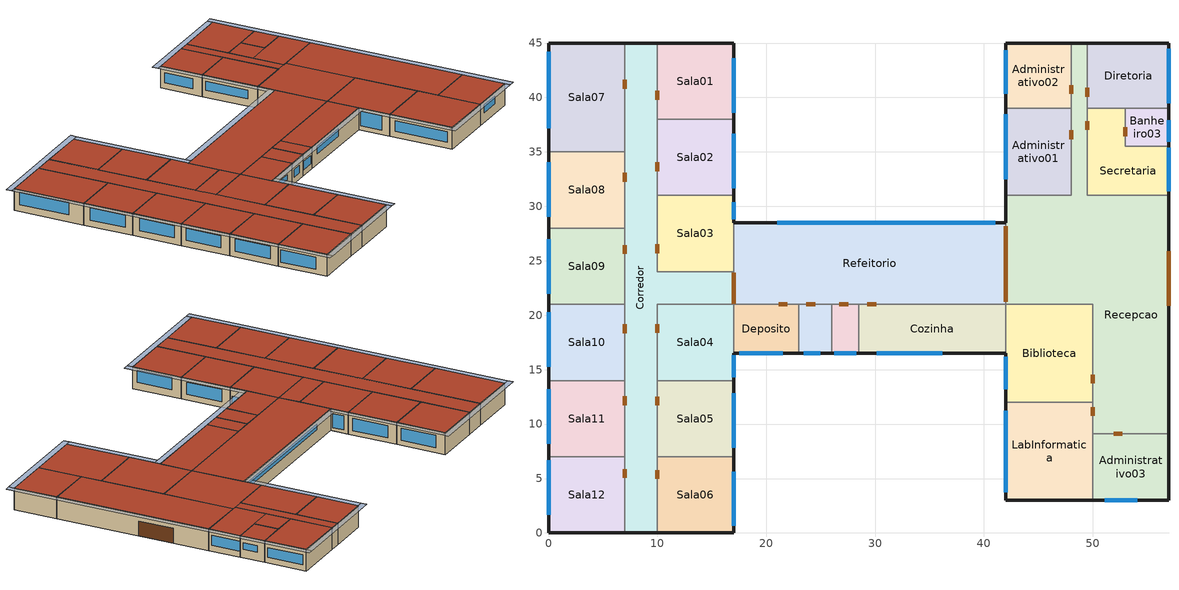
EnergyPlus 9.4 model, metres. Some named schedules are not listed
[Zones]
Administrativo01
 floor othersideconditionsmodel (Laje): 48,39 48,31 42,31 42,39 z0
 wall outside (Parede): 42,39 42,31 z0:3.1
 wall to Recepcao (Parede): 42,31 48,31 48,39 z0:3.1
 wall to Administrativo02 (Parede): 48,39 42,39 z0:3.1
 window (VidroSimples): 42,38.48 42,32.48 z1.04:2.28
 door inside (PortaMadeira): 48,36.18 48,36.98 z0:2.1
 roof outside (Cobertura): 48,31 48,39 42,39 42,31 z3.1
Administrativo02
 floor othersideconditionsmodel (Laje): 48,45 48,39 42,39 42,45 z0
 wall outside (Parede): 48,45 42,45 42,39 z0:3.1
 wall to Recepcao (Parede): 48,39 48,45 z0:3.1
 window (VidroSimples): 42,44.36 42,40.36 z0.87:2.27
 door inside (PortaMadeira): 48,40.34 48,41.14 z0:2.1
 roof outside (Cobertura): 48,39 48,45 42,45 42,39 z3.1
Administrativo03
 floor othersideconditionsmodel (Laje): 57,9.11 57,3 50,3 50,9.11 z0
 wall outside (Parede): 50,3 57,3 57,9.11 z0:3.1
 wall to LabInformatica (Parede): 50,9.11 50,3 z0:3.1
 wall to Recepcao (Parede): 57,9.11 50,9.11 z0:3.1
 window (VidroSimples): 51.1,3 54.1,3 z1.43:2.52
 door inside (PortaMadeira): 52.73,9.11 51.93,9.11 z0:2.1
 roof outside (Cobertura): 57,3 57,9.11 50,9.11 50,3 z3.1
Banheiro01
 floor othersideconditionsmodel (Laje): 26,21 26,16.5 23,16.5 23,21 z0
 wall outside (Parede): 23,16.5 26,16.5 z0:3.1
 wall to Deposito (Parede): 23,21 23,16.5 z0:3.1
 wall to Refeitorio (Parede): 26,21 23,21 z0:3.1
 wall to Banheiro02 (Parede): 26,16.5 26,21 z0:3.1
 window (VidroSimples): 23.45,16.5 24.95,16.5 z0.93:1.98
 door inside (PortaMadeira): 24.5,21 23.7,21 z0:2.1
 roof outside (Cobertura): 26,16.5 26,21 23,21 23,16.5 z3.1
Banheiro02
 floor othersideconditionsmodel (Laje): 28.5,21 28.5,16.5 26,16.5 26,21 z0
 wall outside (Parede): 26,16.5 28.5,16.5 z0:3.1
 wall to Refeitorio (Parede): 28.5,21 26,21 z0:3.1
 wall to Cozinha (Parede): 28.5,16.5 28.5,21 z0:3.1
 window (VidroSimples): 26.27,16.5 28.27,16.5 z0.82:1.98
 door inside (PortaMadeira): 27.52,21 26.72,21 z0:2.1
 roof outside (Cobertura): 28.5,16.5 28.5,21 26,21 26,16.5 z3.1
Banheiro03
 floor othersideconditionsmodel (Laje): 57,39 57,35.5 53,35.5 53,39 z0
 wall outside (Parede): 57,35.5 57,39 z0:3.1
 wall to Secretaria (Parede): 53,39 53,35.5 57,35.5 z0:3.1
 wall to Diretoria (Parede): 57,39 53,39 z0:3.1
 window (VidroSimples): 57,35.92 57,37.92 z1.21:2.13
 door inside (PortaMadeira): 53,37.25 53,36.45 z0:2.1
 roof outside (Cobertura): 57,35.5 57,39 53,39 53,35.5 z3.1
Biblioteca
 floor othersideconditionsmodel (Laje): 50,21 50,12 42,12 42,21 z0
 wall outside (Parede): 42,16.5 42,12 z0:3.1
 wall to LabInformatica (Parede): 42,12 50,12 z0:3.1
 wall to Cozinha (Parede): 42,21 42,16.5 z0:3.1
 wall to Recepcao (Parede): 50,12 50,21 42,21 z0:3.1
 window (VidroSimples): 42,16.2 42,13.2 z0.58:2.62
 door inside (PortaMadeira): 50,13.75 50,14.55 z0:2.1
 roof outside (Cobertura): 50,12 50,21 42,21 42,12 z3.1
Corredor
 floor othersideconditionsmodel (Laje): 17,21 17,24 10,24 10,21 z0; 10,0 10,45 7,45 7,0 z0
 wall outside (Parede): 7,0 10,0 / 10,45 7,45 z0:3.1
 wall to Sala02 (Parede): 10,31 10,38 z0:3.1
 wall to Sala03 (Parede): 17,24 10,24 10,31 z0:3.1
 wall to Refeitorio (Parede): 17,21 17,24 z0:3.1
 wall to Sala04 (Parede): 10,14 10,21 17,21 z0:3.1
 wall to Sala05 (Parede): 10,7 10,14 z0:3.1
 wall to Sala06 (Parede): 10,0 10,7 z0:3.1
 wall to Sala12 (Parede): 7,7 7,0 z0:3.1
 wall to Sala11 (Parede): 7,14 7,7 z0:3.1
 wall to Sala10 (Parede): 7,21 7,14 z0:3.1
 wall to Sala09 (Parede): 7,28 7,21 z0:3.1
 wall to Sala08 (Parede): 7,35 7,28 z0:3.1
 wall to Sala07 (Parede): 7,45 7,35 z0:3.1
 wall to Sala01 (Parede): 10,38 10,45 z0:3.1
 door inside (PortaMadeira): 10,33.24 10,34.04 / 10,25.71 10,26.51 / 10,11.71 10,12.51 / 10,18.38 10,19.18 / 10,4.97 10,5.77 / 7,5.86 7,5.06 / 7,12.54 7,11.74 / 7,19.16 7,18.36 / 7,26.44 7,25.64 / 7,33.07 7,32.27 / 7,41.62 7,40.82 / 10,39.8 10,40.6 z0:2.1; 17,21.05 17,23.88 z0:3
 roof outside (Cobertura): 17,21 17,24 10,24 10,21 z3.1; 10,0 10,45 7,45 7,0 z3.1
Cozinha
 floor othersideconditionsmodel (Laje): 42,21 42,16.5 28.5,16.5 28.5,21 z0
 wall outside (Parede): 28.5,16.5 42,16.5 z0:3.1
 wall to Refeitorio (Parede): 42,21 28.5,21 z0:3.1
 window (VidroSimples): 30.15,16.5 36.15,16.5 z1.5:2.55
 door inside (PortaMadeira): 30.09,21 29.29,21 z0:2.1
 roof outside (Cobertura): 42,16.5 42,21 28.5,21 28.5,16.5 z3.1
Deposito
 floor othersideconditionsmodel (Laje): 23,21 23,16.5 17,16.5 17,21 z0
 wall outside (Parede): 17,16.5 23,16.5 z0:3.1
 wall to Sala04 (Parede): 17,21 17,16.5 z0:3.1
 wall to Refeitorio (Parede): 23,21 17,21 z0:3.1
 window (VidroSimples): 17.5,16.5 21.5,16.5 z1.37:2.07
 door inside (PortaMadeira): 21.94,21 21.14,21 z0:2.1
 roof outside (Cobertura): 23,16.5 23,21 17,21 17,16.5 z3.1
Diretoria
 floor othersideconditionsmodel (Laje): 57,45 57,39 49.5,39 49.5,45 z0
 wall outside (Parede): 57,39 57,45 49.5,45 z0:3.1
 wall to Secretaria (Parede): 49.5,39 53,39 z0:3.1
 wall to Recepcao (Parede): 49.5,45 49.5,39 z0:3.1
 window (VidroSimples): 57,39.46 57,44.46 z0.81:2.21
 door inside (PortaMadeira): 49.5,40.87 49.5,40.07 z0:2.1
 roof outside (Cobertura): 57,39 57,45 49.5,45 49.5,39 z3.1
LabInformatica
 floor othersideconditionsmodel (Laje): 50,12 50,3 42,3 42,12 z0
 wall outside (Parede): 42,12 42,3 50,3 z0:3.1
 wall to Recepcao (Parede): 50,9.11 50,12 z0:3.1
 window (VidroSimples): 42,11.25 42,3.75 z0.85:2.35
 door inside (PortaMadeira): 50,10.76 50,11.56 z0:2.1
 roof outside (Cobertura): 50,3 50,12 42,12 42,3 z3.1
Recepcao
 floor othersideconditionsmodel (Laje): 57,9.11 57,31 50,31 50,9.11 z0; 50,21 50,31 42,31 42,21 z0; 49.5,31 49.5,45 48,45 48,31 z0
 wall outside (Parede): 49.5,45 48,45 / 57,9.11 57,31 / 42,31 42,28.5 z0:3.1
 wall to Secretaria (Parede): 57,31 49.5,31 49.5,39 z0:3.1
 wall to Refeitorio (Parede): 42,28.5 42,21 z0:3.1
 door inside (PortaMadeira): 49.5,37.03 49.5,37.83 z0:2.1; 42,28.16 42,21.25 z0:3
 door (PortaMadeira): 57,20.86 57,25.86 z0:2.1
 roof outside (Cobertura): 57,9.11 57,31 50,31 50,9.11 z3.1; 50,21 50,31 42,31 42,21 z3.1; 49.5,31 49.5,45 48,45 48,31 z3.1
Refeitorio
 floor othersideconditionsmodel (Laje): 42,28.5 42,21 17,21 17,28.5 z0
 wall outside (Parede): 42,28.5 17,28.5 z0:3.1
 wall to Sala03 (Parede): 17,28.5 17,24 z0:3.1
 window (VidroSimples): 41.03,28.5 21.03,28.5 z1.75:2.53
 roof outside (Cobertura): 42,21 42,28.5 17,28.5 17,21 z3.1
Sala01
 floor othersideconditionsmodel (Laje): 17,45 17,38 10,38 10,45 z0
 wall outside (Parede): 17,38 17,45 10,45 z0:3.1
 wall to Sala02 (Parede): 10,38 17,38 z0:3.1
 window (VidroSimples): 17,38.61 17,43.61 z0.68:2.42
 roof outside (Cobertura): 17,38 17,45 10,45 10,38 z3.1
Sala02
 floor othersideconditionsmodel (Laje): 17,38 17,31 10,31 10,38 z0
 wall outside (Parede): 17,31 17,38 z0:3.1
 wall to Sala03 (Parede): 10,31 17,31 z0:3.1
 window (VidroSimples): 17,31.67 17,36.67 z0.62:2.36
 roof outside (Cobertura): 17,31 17,38 10,38 10,31 z3.1
Sala03
 floor othersideconditionsmodel (Laje): 17,31 17,24 10,24 10,31 z0
 wall outside (Parede): 17,28.5 17,31 z0:3.1
 window (VidroSimples): 17,28.81 17,30.36 z0.46:2.46
 roof outside (Cobertura): 17,24 17,31 10,31 10,24 z3.1
Sala04
 floor othersideconditionsmodel (Laje): 17,21 17,14 10,14 10,21 z0
 wall outside (Parede): 17,14 17,16.5 z0:3.1
 wall to Sala05 (Parede): 10,14 17,14 z0:3.1
 window (VidroSimples): 17,14.3 17,16.3 z0.34:1.89
 roof outside (Cobertura): 17,14 17,21 10,21 10,14 z3.1
Sala05
 floor othersideconditionsmodel (Laje): 17,14 17,7 10,7 10,14 z0
 wall outside (Parede): 17,7 17,14 z0:3.1
 wall to Sala06 (Parede): 10,7 17,7 z0:3.1
 window (VidroSimples): 17,7.81 17,12.81 z0.82:2.56
 roof outside (Cobertura): 17,7 17,14 10,14 10,7 z3.1
Sala06
 floor othersideconditionsmodel (Laje): 17,7 17,0 10,0 10,7 z0
 wall outside (Parede): 10,0 17,0 17,7 z0:3.1
 window (VidroSimples): 17,0.64 17,5.64 z1.04:2.78
 roof outside (Cobertura): 17,0 17,7 10,7 10,0 z3.1
Sala07
 floor othersideconditionsmodel (Laje): 0,45 7,45 7,35 0,35 z0
 wall outside (Parede): 7,45 0,45 0,35 z0:3.1
 wall to Sala08 (Parede): 0,35 7,35 z0:3.1
 window (VidroSimples): 0,44.19 0,37.19 z1.01:2.78
 roof outside (Cobertura): 7,35 7,45 0,45 0,35 z3.1
Sala08
 floor othersideconditionsmodel (Laje): 7,35 7,28 0,28 0,35 z0
 wall outside (Parede): 0,35 0,28 z0:3.1
 wall to Sala09 (Parede): 0,28 7,28 z0:3.1
 window (VidroSimples): 0,34.05 0,29.05 z0.91:2.65
 roof outside (Cobertura): 7,28 7,35 0,35 0,28 z3.1
Sala09
 floor othersideconditionsmodel (Laje): 7,28 7,21 0,21 0,28 z0
 wall outside (Parede): 0,28 0,21 z0:3.1
 wall to Sala10 (Parede): 0,21 7,21 z0:3.1
 window (VidroSimples): 0,26.96 0,21.96 z0.88:2.62
 roof outside (Cobertura): 7,21 7,28 0,28 0,21 z3.1
Sala10
 floor othersideconditionsmodel (Laje): 7,21 7,14 0,14 0,21 z0
 wall outside (Parede): 0,21 0,14 z0:3.1
 wall to Sala11 (Parede): 0,14 7,14 z0:3.1
 window (VidroSimples): 0,20.27 0,15.27 z0.87:2.61
 roof outside (Cobertura): 7,14 7,21 0,21 0,14 z3.1
Sala11
 floor othersideconditionsmodel (Laje): 7,14 7,7 0,7 0,14 z0
 wall outside (Parede): 0,14 0,7 z0:3.1
 wall to Sala12 (Parede): 0,7 7,7 z0:3.1
 window (VidroSimples): 0,13.19 0,8.19 z0.81:2.55
 roof outside (Cobertura): 7,7 7,14 0,14 0,7 z3.1
Sala12
 floor othersideconditionsmodel (Laje): 7,7 7,0 0,0 0,7 z0
 wall outside (Parede): 0,7 0,0 7,0 z0:3.1
 window (VidroSimples): 0,6.67 0,1.67 z0.63:2.37
 roof outside (Cobertura): 7,0 7,7 0,7 0,0 z3.1
Secretaria
 floor othersideconditionsmodel (Laje): 53,35.5 53,39 49.5,39 49.5,35.5 z0; 57,31 57,35.5 49.5,35.5 49.5,31 z0
 wall outside (Parede): 57,31 57,35.5 z0:3.1
 window (VidroSimples): 57,31.41 57,35.41 z0.88:2.28
 roof outside (Cobertura): 53,35.5 53,39 49.5,39 49.5,35.5 z3.1; 57,31 57,35.5 49.5,35.5 49.5,31 z3.1
shading: 17,-0.8 17,0 0,0 0,-0.8 z3.1; 57,2.2 57,3 41.2,3 41.2,2.2 z3.1; 57,45 57,45.8 41.2,45.8 41.2,45 z3.1; 57.8,2.2 57.8,45.8 57,45.8 57,2.2 z3.1; 17.8,-0.8 17.8,16.5 17,16.5 17,-0.8 z3.1; 0,-0.8 0,45 -0.8,45 -0.8,-0.8 z3.1; 17.8,45 17.8,45.8 -0.8,45.8 -0.8,45 z3.1; 17.8,28.5 17.8,45 17,45 17,28.5 z3.1; 42,15.7 42,16.5 17.8,16.5 17.8,15.7 z3.1; 42,28.5 42,29.3 17.8,29.3 17.8,28.5 z3.1; 42,3 42,15.7 41.2,15.7 41.2,3 z3.1; 42,29.3 42,45 41.2,45 41.2,29.3 z3.1
[Building]
Educational: North Axis {deg}=0; Loads Convergence Tolerance Value {W}=0.04; Temperature Convergence Tolerance Value {deltaC}=0.4; Solar Distribution=FullInteriorAndExterior; Maximum Number of Warmup Days=25; Minimum Number of Warmup Days=6
[SizingPeriod:WeatherFileDays]
Anual: Begin Month=1; Begin Day of Month=1; End Month=12; End Day of Month=31; Day of Week for Start Day=Monday; Use Weather File Daylight Saving Period=No; Use Weather File Rain and Snow Indicators=No
[Site:GroundTemperature:Undisturbed:FiniteDifference]
FiniteDiff: 1.5, 1250, 1500, 30, 50, 0.4
[Site:GroundDomain:Slab]
GroundDomain: 10, 1, 5, 1.5, 1250, 1500, 30, 50, Site:GroundTemperature:Undisturbed:FiniteDifference, FiniteDiff, 0.4, GroundCoupledOSCM, OnGrade, No, Full, No, Timestep, 1.6, 6
[Material] Thermal Absorptance=0.9
Name | Roughness | Thickness {m} | Conductivity {W/m-K} | Density {kg/m3} | Specific Heat {J/kg-K} | Solar Absorptance | Visible Absorptance
argamassa_interna | Rough | 0.025 | 1.15 | 2000 | 1000 | 0.5 | 0.5
argamassa_laje_pre-moldada | Rough | 0.01 | 1.15 | 2000 | 1000 | 0.2 | 0.2
Ceramica telha pre-moldada | Rough | 0.01 | 1.05 | 2000 | 920 | 0.65 | 0.65
Ceramica_laje_tavela(24x7x20) | Rough | 0.012 | 1.05 | 2000 | 920 | 0.7 | 0.7
Ceramica_tijolo(14x19x29) | Rough | 0.0165 | 0.9 | 1600 | 920 | 0.7 | 0.7
ConcretoLajeMacica | Rough | 0.1 | 1.15 | 2200 | 1000 | 0.7 | 0.7
Concreto_laje_pre-moldada | Rough | 0.04 | 1.75 | 2200 | 1000 | 0.7 | 0.7
ContrapisoLaje2cm | Rough | 0.02 | 1.15 | 2000 | 1000 | 0.7 | 0.7
Madeira30mm | MediumRough | 0.03 | 0.29 | 800 | 1340 | 0.7 | 0.7
Piso_ceramico | Rough | 0.0075 | 1.05 | 2000 | 920 | 0.4 | 0.4
[Material:AirGap]
Name | Thermal Resistance {m2-K/W}
Camara_ar(atico_telhado) | 0.21
Camara_ar_laje(tavela) | 0.81
Camara_ar_tijolo(14x19x29) | 0.297
[WindowMaterial:SimpleGlazingSystem]
VidFS0.87: U-Factor {W/m2-K}=5.7; Solar Heat Gain Coefficient=0.87
[Construction]
Cobertura: Ceramica telha pre-moldada, Camara_ar(atico_telhado), Concreto_laje_pre-moldada, Ceramica_laje_tavela(24x7x20), Camara_ar_laje(tavela), Ceramica_laje_tavela(24x7x20), argamassa_laje_pre-moldada
Laje: ConcretoLajeMacica, ContrapisoLaje2cm, Piso_ceramico
Parede: argamassa_interna, Ceramica_tijolo(14x19x29), Camara_ar_tijolo(14x19x29), Ceramica_tijolo(14x19x29), argamassa_interna
PortaMadeira: Madeira30mm
VidroSimples: VidFS0.87
[Zone]
Administrativo01; Administrativo02; Administrativo03; Banheiro01; Banheiro02; Banheiro03; Biblioteca; Corredor; Cozinha; Deposito; Diretoria; LabInformatica; Recepcao; Refeitorio; Sala01; Sala02; Sala03; Sala04; Sala05; Sala06; Sala07; Sala08; Sala09; Sala10; Sala11; Sala12; Secretaria
[SurfaceProperty:OtherSideConditionsModel]
GroundCoupledOSCM: Type of Modeling=GroundCoupledSurface
[People] Fraction Radiant=0.3
Name | Zone or ZoneList | Number of People Schedule | Number of People Calculation Method | People per Zone Floor Area {person/m2} | Activity Level Schedule | Number of People
Ocupacao_Sala01 | Sala01 | Sch_OcupSala | People/Area | =$STU | Sch_AtivSala
Ocupacao_Sala02 | Sala02 | Sch_OcupSala | People/Area | =$STU | Sch_AtivSala
Ocupacao_Sala03 | Sala03 | Sch_OcupSala | People/Area | =$STU | Sch_AtivSala
Ocupacao_Sala04 | Sala04 | Sch_OcupSala | People/Area | =$STU | Sch_AtivSala
Ocupacao_Sala05 | Sala05 | Sch_OcupSala | People/Area | =$STU | Sch_AtivSala
Ocupacao_Sala06 | Sala06 | Sch_OcupSala | People/Area | =$STU | Sch_AtivSala
Ocupacao_Sala07 | Sala07 | Sch_OcupSala | People/Area | =$STU | Sch_AtivSala
Ocupacao_Sala08 | Sala08 | Sch_OcupSala | People/Area | =$STU | Sch_AtivSala
Ocupacao_Sala09 | Sala09 | Sch_OcupSala | People/Area | =$STU | Sch_AtivSala
Ocupacao_Sala10 | Sala10 | Sch_OcupSala | People/Area | =$STU | Sch_AtivSala
Ocupacao_Sala11 | Sala11 | Sch_OcupSala | People/Area | =$STU | Sch_AtivSala
Ocupacao_Sala12 | Sala12 | Sch_OcupSala | People/Area | =$STU | Sch_AtivSala
Ocupacao_Biblioteca | Biblioteca | Sch_OcupSala | People |  | Sch_AtivSala | 18
Ocupacao_LabInformatica | LabInformatica | Sch_OcupSala | People |  | Sch_AtivSala | 18
Ocupacao_Diretoria | Diretoria | Sch_OcupAdm | People |  | Sch_AtivAdm | 3
Ocupacao_Secretaria | Secretaria | Sch_OcupAdm | People |  | Sch_AtivAdm | 3
Ocupacao_Administrativo01 | Administrativo01 | Sch_OcupAdm | People |  | Sch_AtivAdm | 3
Ocupacao_Administrativo02 | Administrativo02 | Sch_OcupAdm | People |  | Sch_AtivAdm | 3
Ocupacao_Administrativo03 | Administrativo03 | Sch_OcupAdm | People |  | Sch_AtivAdm | 3
[Lights]
Cozinha: Zone or ZoneList=Cozinha; Schedule=Sch_IlumAdm; Design Level Calculation Method=Watts/Area; Watts per Zone Floor Area {W/m2}==$LPD; Return Air Fraction=0; Fraction Radiant=0.32; Fraction Visible=0.23; Fraction Replaceable=1; Return Air Fraction Calculated from Plenum Temperature=No
[ElectricEquipment]
EquipamentosCozinha: Zone or ZoneList=Cozinha; Schedule=Sch_OcupAdm; Design Level Calculation Method=Watts/Area; Watts per Zone Floor Area {W/m2}==$EPD; Fraction Latent=0; Fraction Radiant=0.3; Fraction Lost=0
[HVACTemplate:Thermostat]
Termostato: Constant Heating Setpoint {C}=18; Constant Cooling Setpoint {C}=26
[HVACTemplate:Zone:IdealLoadsAirSystem] Template Thermostat=Termostato; Maximum Heating Supply Air Temperature {C}=50; Minimum Cooling Supply Air Temperature {C}=12; Maximum Heating Supply Air Humidity Ratio {kgWater/kgDryAir}=0.0156; Minimum Cooling Supply Air Humidity Ratio {kgWater/kgDryAir}=0.0077; Heating Limit=NoLimit; Cooling Limit=NoLimit; Dehumidification Control Type=None; Cooling Sensible Heat Ratio=0.7; Humidification Control Type=None; Outdoor Air Method=None; Demand Controlled Ventilation Type=None; Outdoor Air Economizer Type=NoEconomizer; Heat Recovery Type=None; Sensible Heat Recovery Effectiveness=0.7; Latent Heat Recovery Effectiveness=0.65
Name | System Availability Schedule
Administrativo01 | HVAC_Administrativo01
Administrativo02 | HVAC_Administrativo02
Administrativo03 | HVAC_Administrativo03
Biblioteca | HVAC_Biblioteca
Diretoria | HVAC_Diretoria
LabInformatica | HVAC_LabInformatica
Sala01 | HVAC_Sala01
Sala02 | HVAC_Sala02
Sala03 | HVAC_Sala03
Sala04 | HVAC_Sala04
Sala05 | HVAC_Sala05
Sala06 | HVAC_Sala06
Sala07 | HVAC_Sala07
Sala08 | HVAC_Sala08
Sala09 | HVAC_Sala09
Sala10 | HVAC_Sala10
Sala11 | HVAC_Sala11
Sala12 | HVAC_Sala12
Secretaria | HVAC_Secretaria
[EnergyManagementSystem:Sensor]
Name | Output:Variable or Output:Meter Index Key | Output:Variable or Output:Meter
Ocupacao_Administrativo01 | Ocupacao_Administrativo01 | People Occupant Count
Ocupacao_Administrativo02 | Ocupacao_Administrativo02 | People Occupant Count
Ocupacao_Administrativo03 | Ocupacao_Administrativo03 | People Occupant Count
Ocupacao_Biblioteca | Ocupacao_Biblioteca | People Occupant Count
Ocupacao_Diretoria | Ocupacao_Diretoria | People Occupant Count
Ocupacao_LabInformatica | Ocupacao_LabInformatica | People Occupant Count
Ocupacao_Sala01 | Ocupacao_Sala01 | People Occupant Count
Ocupacao_Sala02 | Ocupacao_Sala02 | People Occupant Count
Ocupacao_Sala03 | Ocupacao_Sala03 | People Occupant Count
Ocupacao_Sala04 | Ocupacao_Sala04 | People Occupant Count
Ocupacao_Sala05 | Ocupacao_Sala05 | People Occupant Count
Ocupacao_Sala06 | Ocupacao_Sala06 | People Occupant Count
Ocupacao_Sala07 | Ocupacao_Sala07 | People Occupant Count
Ocupacao_Sala08 | Ocupacao_Sala08 | People Occupant Count
Ocupacao_Sala09 | Ocupacao_Sala09 | People Occupant Count
Ocupacao_Sala10 | Ocupacao_Sala10 | People Occupant Count
Ocupacao_Sala11 | Ocupacao_Sala11 | People Occupant Count
Ocupacao_Sala12 | Ocupacao_Sala12 | People Occupant Count
Ocupacao_Secretaria | Ocupacao_Secretaria | People Occupant Count
Sensor_HVACAdministrativo01 | HVAC_Administrativo01 | Schedule Value
Sensor_HVACAdministrativo02 | HVAC_Administrativo02 | Schedule Value
Sensor_HVACAdministrativo03 | HVAC_Administrativo03 | Schedule Value
Sensor_HVACBiblioteca | HVAC_Biblioteca | Schedule Value
Sensor_HVACDiretoria | HVAC_Diretoria | Schedule Value
Sensor_HVACLabInformatica | HVAC_LabInformatica | Schedule Value
Sensor_HVACS01 | HVAC_Sala01 | Schedule Value
Sensor_HVACS02 | HVAC_Sala02 | Schedule Value
Sensor_HVACS03 | HVAC_Sala03 | Schedule Value
Sensor_HVACS04 | HVAC_Sala04 | Schedule Value
Sensor_HVACS05 | HVAC_Sala05 | Schedule Value
Sensor_HVACS06 | HVAC_Sala06 | Schedule Value
Sensor_HVACS07 | HVAC_Sala07 | Schedule Value
Sensor_HVACS08 | HVAC_Sala08 | Schedule Value
Sensor_HVACS09 | HVAC_Sala09 | Schedule Value
Sensor_HVACS10 | HVAC_Sala10 | Schedule Value
Sensor_HVACS11 | HVAC_Sala11 | Schedule Value
Sensor_HVACS12 | HVAC_Sala12 | Schedule Value
Sensor_HVACSecretaria | HVAC_Secretaria | Schedule Value
Tar_Administrativo01 | Administrativo01 | Zone Mean Air Temperature
Tar_Administrativo02 | Administrativo02 | Zone Mean Air Temperature
Tar_Administrativo03 | Administrativo03 | Zone Mean Air Temperature
Tar_Biblioteca | Biblioteca | Zone Mean Air Temperature
Tar_Diretoria | Diretoria | Zone Mean Air Temperature
Tar_LabInformatica | LabInformatica | Zone Mean Air Temperature
Tar_Sala01 | Sala01 | Zone Mean Air Temperature
Tar_Sala02 | Sala02 | Zone Mean Air Temperature
Tar_Sala03 | Sala03 | Zone Mean Air Temperature
Tar_Sala04 | Sala04 | Zone Mean Air Temperature
Tar_Sala05 | Sala05 | Zone Mean Air Temperature
Tar_Sala06 | Sala06 | Zone Mean Air Temperature
Tar_Sala07 | Sala07 | Zone Mean Air Temperature
Tar_Sala08 | Sala08 | Zone Mean Air Temperature
Tar_Sala09 | Sala09 | Zone Mean Air Temperature
Tar_Sala10; Tar_Sala11 | Sala11 | Zone Mean Air Temperature
Tar_Sala12 | Sala12 | Zone Mean Air Temperature
Tar_Secretaria | Secretaria | Zone Mean Air Temperature
Temp_Administrativo01 | Administrativo01 | Zone Operative Temperature
Temp_Administrativo02 | Administrativo02 | Zone Operative Temperature
Temp_Administrativo03 | Administrativo03 | Zone Operative Temperature
Temp_Biblioteca | Biblioteca | Zone Operative Temperature
Temp_Diretoria | Diretoria | Zone Operative Temperature
Temp_Ext | Environment | Site Outdoor Air Drybulb Temperature
Temp_LabInformatica | LabInformatica | Zone Operative Temperature
Temp_Sala01 | Sala01 | Zone Operative Temperature
Temp_Sala02 | Sala02 | Zone Operative Temperature
Temp_Sala03 | Sala03 | Zone Operative Temperature
Temp_Sala04 | Sala04 | Zone Operative Temperature
Temp_Sala05 | Sala05 | Zone Operative Temperature
Temp_Sala06 | Sala06 | Zone Operative Temperature
Temp_Sala07 | Sala07 | Zone Operative Temperature
Temp_Sala08 | Sala08 | Zone Operative Temperature
Temp_Sala09 | Sala09 | Zone Operative Temperature
Temp_Sala10 | Sala10 | Zone Operative Temperature
Temp_Sala11 | Sala11 | Zone Operative Temperature
Temp_Sala12 | Sala12 | Zone Operative Temperature
Temp_Secretaria | Secretaria | Zone Operative Temperature
[EnergyManagementSystem:Actuator] Actuated Component Type=Schedule:Constant; Actuated Component Control Type=Schedule Value
Name | Actuated Component Unique
Controle_HVAC_Administrativo01 | HVAC_Administrativo01
Controle_HVAC_Administrativo02 | HVAC_Administrativo02
Controle_HVAC_Administrativo03 | HVAC_Administrativo03
Controle_HVAC_Biblioteca | HVAC_Biblioteca
Controle_HVAC_Diretoria | HVAC_Diretoria
Controle_HVAC_LabInformatica | HVAC_LabInformatica
Controle_HVAC_Sala01 | HVAC_Sala01
Controle_HVAC_Sala02 | HVAC_Sala02
Controle_HVAC_Sala03 | HVAC_Sala03
Controle_HVAC_Sala04 | HVAC_Sala04
Controle_HVAC_Sala05 | HVAC_Sala05
Controle_HVAC_Sala06 | HVAC_Sala06
Controle_HVAC_Sala07 | HVAC_Sala07
Controle_HVAC_Sala08 | HVAC_Sala08
Controle_HVAC_Sala09 | HVAC_Sala09
Controle_HVAC_Sala10 | HVAC_Sala10
Controle_HVAC_Sala11 | HVAC_Sala11
Controle_HVAC_Sala12 | HVAC_Sala12
Controle_HVAC_Secretaria | HVAC_Secretaria
Controle_VN_Administrativo01 | VN_Administrativo01
Controle_VN_Administrativo02 | VN_Administrativo02
Controle_VN_Administrativo03 | VN_Administrativo03
Controle_VN_Biblioteca | VN_Biblioteca
Controle_VN_Diretoria | VN_Diretoria
Controle_VN_LabInformatica | VN_LabInformatica
Controle_VN_Sala01 | VN_Sala01
Controle_VN_Sala02 | VN_Sala02
Controle_VN_Sala03 | VN_Sala03
Controle_VN_Sala04 | VN_Sala04
Controle_VN_Sala05 | VN_Sala05
Controle_VN_Sala06 | VN_Sala06
Controle_VN_Sala07 | VN_Sala07
Controle_VN_Sala08 | VN_Sala08
Controle_VN_Sala09 | VN_Sala09
Controle_VN_Sala10 | VN_Sala10
Controle_VN_Sala11 | VN_Sala11
Controle_VN_Sala12 | VN_Sala12
Controle_VN_Secretaria | VN_Secretaria
[EnergyManagementSystem:ProgramCallingManager]
Meu Controle HVAC: BeginTimestepBeforePredictor; CompSala01Ativo; CompSala02Ativo; CompSala03Ativo; CompSala04Ativo; CompSala05Ativo; CompSala06Ativo; CompSala07Ativo; CompSala08Ativo; CompSala09Ativo; CompSala10Ativo; CompSala11Ativo; CompSala12Ativo; CompLabInformaticaAtivo; CompBibliotecaAtivo; CompAdministrativo01Ativo; CompAdministrativo02Ativo; CompAdministrativo03Ativo; CompSecretariaAtivo; CompDiretoriaAtivo
[EnergyManagementSystem:Program]
CompAdministrativo01Ativo: SET Temp_Conf = ((Temp_Administrativo01 >= 26) || (Temp_Administrativo01 <= 16)); IF (Ocupacao_Administrativo01 > 0) && (Temp_Conf == 1); Set Controle_HVAC_Administrativo01 = 1; Set Controle_VN_Administrativo01 = 0; ELSEIF ((Ocupacao_Administrativo01 > 0) && (Sensor_HVACAdministrativo01 > 0)); Set Controle_HVAC_Administrativo01 = 1; Set Controle_VN_Administrativo01 = 0; ELSEIF (Ocupacao_Administrativo01 > 0); Set Controle_HVAC_Administrativo01 = 0; IF ((Temp_Ext<Tar_Administrativo01) && (Temp_Ext>19)); Set Controle_VN_Administrativo01 = 1; ELSEIF ((Temp_Ext>Tar_Administrativo01) && (Temp_Ext>19)); Set Controle_VN_Administrativo01 = 0; ELSEIF (Temp_Ext<19); Set Controle_VN_Administrativo01 = 0; ENDIF; ELSEIF (Ocupacao_Administrativo01 == 0); Set Controle_HVAC_Administrativo01 = 0; Set Controle_VN_Administrativo01 = 0; ENDIF
CompAdministrativo02Ativo: SET Temp_Conf = ((Temp_Administrativo02 >= 26) || (Temp_Administrativo02 <= 16)); IF (Ocupacao_Administrativo02 > 0) && (Temp_Conf == 1); Set Controle_HVAC_Administrativo02 = 1; Set Controle_VN_Administrativo = 0; ELSEIF ((Ocupacao_Administrativo02 > 0) && (Sensor_HVACAdministrativo01 > 0)); Set Controle_HVAC_Administrativo02 = 1; Set Controle_VN_Administrativo02 = 0; ELSEIF (Ocupacao_Administrativo02 > 0); Set Controle_HVAC_Administrativo02 = 0; IF ((Temp_Ext<Tar_Administrativo02) && (Temp_Ext>19)); Set Controle_VN_Sala1 = 1; ELSEIF ((Temp_Ext>Tar_Administrativo02) && (Temp_Ext>19)); Set Controle_VN_Administrativo02 = 0; ELSEIF (Temp_Ext<19); Set Controle_VN_Administrativo02 = 0; ENDIF; ELSEIF (Ocupacao_Administrativo02 == 0); Set Controle_HVAC_Administrativo02 = 0; Set Controle_VN_Administrativo02 = 0; ENDIF
CompAdministrativo03Ativo: SET Temp_Conf = ((Temp_Administrativo03 >= 26) || (Temp_Administrativo03 <= 16)); IF (Ocupacao_Administrativo03 > 0) && (Temp_Conf == 1); Set Controle_HVAC_Administrativo03 = 1; Set Controle_VN_Administrativo03 = 0; ELSEIF ((Ocupacao_Administrativo03 > 0) && (Sensor_HVACAdministrativo03 > 0)); Set Controle_HVAC_Administrativo03 = 1; Set Controle_VN_Administrativo03 = 0; ELSEIF (Ocupacao_Administrativo03 > 0); Set Controle_HVAC_Administrativo03 = 0; IF ((Temp_Ext<Tar_Administrativo03) && (Temp_Ext>19)); Set Controle_VN_Administrativo03 = 1; ELSEIF ((Temp_Ext>Tar_Administrativo03) && (Temp_Ext>19)); Set Controle_VN_Administrativo03 = 0; ELSEIF (Temp_Ext<19); Set Controle_VN_Administrativo03 = 0; ENDIF; ELSEIF (Ocupacao_Administrativo03 == 0); Set Controle_HVAC_Administrativo03 = 0; Set Controle_VN_Administrativo03 = 0; ENDIF
CompBibliotecaAtivo: SET Temp_Conf = ((Temp_Biblioteca >= 26) || (Temp_Biblioteca <= 16)); IF (Ocupacao_Biblioteca > 0) && (Temp_Conf == 1); Set Controle_HVAC_Biblioteca = 1; Set Controle_VN_Biblioteca = 0; ELSEIF ((Ocupacao_Biblioteca > 0) && (Sensor_HVACBiblioteca > 0)); Set Controle_HVAC_Biblioteca = 1; Set Controle_VN_Biblioteca = 0; ELSEIF (Ocupacao_Biblioteca > 0); Set Controle_HVAC_Biblioteca = 0; IF ((Temp_Ext<Tar_Biblioteca) && (Temp_Ext>19)); Set Controle_VN_Biblioteca = 1; ELSEIF ((Temp_Ext>Tar_Biblioteca) && (Temp_Ext>19)); Set Controle_VN_Biblioteca = 0; ELSEIF (Temp_Ext<19); Set Controle_VN_Biblioteca = 0; ENDIF; ELSEIF (Ocupacao_Biblioteca == 0); Set Controle_HVAC_Biblioteca = 0; Set Controle_VN_Biblioteca = 0; ENDIF
CompDiretoriaAtivo: SET Temp_Conf = ((Temp_Diretoria >= 26) || (Temp_Diretoria <= 16)); IF (Ocupacao_Diretoria > 0) && (Temp_Conf == 1); Set Controle_HVAC_Diretoria = 1; Set Controle_VN_Diretoria = 0; ELSEIF ((Ocupacao_Diretoria > 0) && (Sensor_HVACDiretoria > 0)); Set Controle_HVAC_Diretoria = 1; Set Controle_VN_Diretoria = 0; ELSEIF (Ocupacao_Diretoria > 0); Set Controle_HVAC_Diretoria = 0; IF ((Temp_Ext<Tar_Diretoria) && (Temp_Ext>19)); Set Controle_VN_Diretoria = 1; ELSEIF ((Temp_Ext>Tar_Diretoria) && (Temp_Ext>19)); Set Controle_VN_Diretoria = 0; ELSEIF (Temp_Ext<19); Set Controle_VN_Diretoria = 0; ENDIF; ELSEIF (Ocupacao_Diretoria == 0); Set Controle_HVAC_Diretoria = 0; Set Controle_VN_Diretoria = 0; ENDIF
CompLabInformaticaAtivo: SET Temp_Conf = ((Temp_LabInformatica >= 26) || (Temp_LabInformatica <= 16)); IF (Ocupacao_LabInformatica > 0) && (Temp_Conf == 1); Set Controle_HVAC_LabInformatica = 1; Set Controle_VN_LabInformatica = 0; ELSEIF ((Ocupacao_LabInformatica > 0) && (Sensor_HVACLabInformatica > 0)); Set Controle_HVAC_LabInformatica = 1; Set Controle_VN_LabInformatica = 0; ELSEIF (Ocupacao_LabInformatica > 0); Set Controle_HVAC_LabInformatica = 0; IF ((Temp_Ext<Tar_LabInformatica) && (Temp_Ext>19)); Set Controle_VN_LabInformatica = 1; ELSEIF ((Temp_Ext>Tar_LabInformatica) && (Temp_Ext>19)); Set Controle_VN_LabInformatica = 0; ELSEIF (Temp_Ext<19); Set Controle_VN_LabInformatica = 0; ENDIF; ELSEIF (Ocupacao_LabInformatica == 0); Set Controle_HVAC_LabInformatica = 0; Set Controle_VN_LabInformatica = 0; ENDIF
CompSala01Ativo: SET Temp_Conf = ((Temp_Sala01 >= 26) || (Temp_Sala01 <= 16)); IF (Ocupacao_Sala01 > 0) && (Temp_Conf == 1); Set Controle_HVAC_Sala01 = 1; Set Controle_VN_Sala01 = 0; ELSEIF ((Ocupacao_Sala01 > 0) && (Sensor_HVACS01 > 0)); Set Controle_HVAC_Sala01 = 1; Set Controle_VN_Sala01 = 0; ELSEIF (Ocupacao_Sala01 > 0); Set Controle_HVAC_Sala01 = 0; IF ((Temp_Ext<Tar_Sala01) && (Temp_Ext>19)); Set Controle_VN_Sala01 = 1; ELSEIF ((Temp_Ext>Tar_Sala01) && (Temp_Ext>19)); Set Controle_VN_Sala01 = 0; ELSEIF (Temp_Ext<19); Set Controle_VN_Sala01 = 0; ENDIF; ELSEIF (Ocupacao_Sala01 == 0); Set Controle_HVAC_Sala01 = 0; Set Controle_VN_Sala01 = 0; ENDIF
CompSala02Ativo: SET Temp_Conf = ((Temp_Sala02 >= 26) || (Temp_Sala02 <= 16)); IF (Ocupacao_Sala02 > 0) && (Temp_Conf == 1); Set Controle_HVAC_Sala02 = 1; Set Controle_VN_Sala02 = 0; ELSEIF ((Ocupacao_Sala02 > 0) && (Sensor_HVACS02 > 0)); Set Controle_HVAC_Sala02 = 1; Set Controle_VN_Sala02 = 0; ELSEIF (Ocupacao_Sala02 > 0); Set Controle_HVAC_Sala02 = 0; IF ((Temp_Ext<Tar_Sala02) && (Temp_Ext>19)); Set Controle_VN_Sala02 = 1; ELSEIF ((Temp_Ext>Tar_Sala02) && (Temp_Ext>19)); Set Controle_VN_Sala02 = 0; ELSEIF (Temp_Ext<19); Set Controle_VN_Sala02 = 0; ENDIF; ELSEIF (Ocupacao_Sala02 == 0); Set Controle_HVAC_Sala02 = 0; Set Controle_VN_Sala02 = 0; ENDIF
CompSala03Ativo: SET Temp_Conf = ((Temp_Sala03 >= 26) || (Temp_Sala03 <= 16)); IF (Ocupacao_Sala03 > 0) && (Temp_Conf == 1); Set Controle_HVAC_Sala03 = 1; Set Controle_VN_Sala03 = 0; ELSEIF ((Ocupacao_Sala03 > 0) && (Sensor_HVACS03 > 0)); Set Controle_HVAC_Sala03 = 1; Set Controle_VN_Sala03 = 0; ELSEIF (Ocupacao_Sala03 > 0); Set Controle_HVAC_Sala03 = 0; IF ((Temp_Ext<Tar_Sala03) && (Temp_Ext>19)); Set Controle_VN_Sala03 = 1; ELSEIF ((Temp_Ext>Tar_Sala03) && (Temp_Ext>19)); Set Controle_VN_Sala03 = 0; ELSEIF (Temp_Ext<19); Set Controle_VN_Sala03 = 0; ENDIF; ELSEIF (Ocupacao_Sala03 == 0); Set Controle_HVAC_Sala03 = 0; Set Controle_VN_Sala03 = 0; ENDIF
CompSala04Ativo: SET Temp_Conf = ((Temp_Sala04 >= 26) || (Temp_Sala04 <= 16)); IF (Ocupacao_Sala04 > 0) && (Temp_Conf == 1); Set Controle_HVAC_Sala04 = 1; Set Controle_VN_Sala04 = 0; ELSEIF ((Ocupacao_Sala04 > 0) && (Sensor_HVACS04 > 0)); Set Controle_HVAC_Sala04 = 1; Set Controle_VN_Sala04 = 0; ELSEIF (Ocupacao_Sala04 > 0); Set Controle_HVAC_Sala04 = 0; IF ((Temp_Ext<Tar_Sala04) && (Temp_Ext>19)); Set Controle_VN_Sala04 = 1; ELSEIF ((Temp_Ext>Tar_Sala04) && (Temp_Ext>19)); Set Controle_VN_Sala04 = 0; ELSEIF (Temp_Ext<19); Set Controle_VN_Sala04 = 0; ENDIF; ELSEIF (Ocupacao_Sala04 == 0); Set Controle_HVAC_Sala04 = 0; Set Controle_VN_Sala04 = 0; ENDIF
CompSala05Ativo: SET Temp_Conf = ((Temp_Sala05 >= 26) || (Temp_Sala05 <= 16)); IF (Ocupacao_Sala05 > 0) && (Temp_Conf == 1); Set Controle_HVAC_Sala05 = 1; Set Controle_VN_Sala05 = 0; ELSEIF ((Ocupacao_Sala05 > 0) && (Sensor_HVACS05 > 0)); Set Controle_HVAC_Sala05 = 1; Set Controle_VN_Sala05 = 0; ELSEIF (Ocupacao_Sala05 > 0); Set Controle_HVAC_Sala05 = 0; IF ((Temp_Ext<Tar_Sala05) && (Temp_Ext>19)); Set Controle_VN_Sala05 = 1; ELSEIF ((Temp_Ext>Tar_Sala05) && (Temp_Ext>19)); Set Controle_VN_Sala05 = 0; ELSEIF (Temp_Ext<19); Set Controle_VN_Sala05 = 0; ENDIF; ELSEIF (Ocupacao_Sala05 == 0); Set Controle_HVAC_Sala05 = 0; Set Controle_VN_Sala05 = 0; ENDIF
CompSala06Ativo: SET Temp_Conf = ((Temp_Sala06 >= 26) || (Temp_Sala06 <= 16)); IF (Ocupacao_Sala06 > 0) && (Temp_Conf == 1); Set Controle_HVAC_Sala06 = 1; Set Controle_VN_Sala06 = 0; ELSEIF ((Ocupacao_Sala06 > 0) && (Sensor_HVACS06 > 0)); Set Controle_HVAC_Sala06 = 1; Set Controle_VN_Sala06 = 0; ELSEIF (Ocupacao_Sala06 > 0); Set Controle_HVAC_Sala06 = 0; IF ((Temp_Ext<Tar_Sala06) && (Temp_Ext>19)); Set Controle_VN_Sala06 = 1; ELSEIF ((Temp_Ext>Tar_Sala06) && (Temp_Ext>19)); Set Controle_VN_Sala06 = 0; ELSEIF (Temp_Ext<19); Set Controle_VN_Sala06 = 0; ENDIF; ELSEIF (Ocupacao_Sala06 == 0); Set Controle_HVAC_Sala06 = 0; Set Controle_VN_Sala06 = 0; ENDIF
CompSala07Ativo: SET Temp_Conf = ((Temp_Sala07 >= 26) || (Temp_Sala07 <= 16)); IF (Ocupacao_Sala07 > 0) && (Temp_Conf == 1); Set Controle_HVAC_Sala07 = 1; Set Controle_VN_Sala07 = 0; ELSEIF ((Ocupacao_Sala07 > 0) && (Sensor_HVACS07 > 0)); Set Controle_HVAC_Sala07 = 1; Set Controle_VN_Sala07 = 0; ELSEIF (Ocupacao_Sala07 > 0); Set Controle_HVAC_Sala07 = 0; IF ((Temp_Ext<Tar_Sala07) && (Temp_Ext>19)); Set Controle_VN_Sala07 = 1; ELSEIF ((Temp_Ext>Tar_Sala07) && (Temp_Ext>19)); Set Controle_VN_Sala07 = 0; ELSEIF (Temp_Ext<19); Set Controle_VN_Sala07 = 0; ENDIF; ELSEIF (Ocupacao_Sala07 == 0); Set Controle_HVAC_Sala07 = 0; Set Controle_VN_Sala07 = 0; ENDIF
CompSala08Ativo: SET Temp_Conf = ((Temp_Sala08 >= 26) || (Temp_Sala08 <= 16)); IF (Ocupacao_Sala08 > 0) && (Temp_Conf == 1); Set Controle_HVAC_Sala08 = 1; Set Controle_VN_Sala08 = 0; ELSEIF ((Ocupacao_Sala08 > 0) && (Sensor_HVACS08 > 0)); Set Controle_HVAC_Sala08 = 1; Set Controle_VN_Sala08 = 0; ELSEIF (Ocupacao_Sala08 > 0); Set Controle_HVAC_Sala08 = 0; IF ((Temp_Ext<Tar_Sala08) && (Temp_Ext>19)); Set Controle_VN_Sala08 = 1; ELSEIF ((Temp_Ext>Tar_Sala08) && (Temp_Ext>19)); Set Controle_VN_Sala08 = 0; ELSEIF (Temp_Ext<19); Set Controle_VN_Sala08 = 0; ENDIF; ELSEIF (Ocupacao_Sala08 == 0); Set Controle_HVAC_Sala08 = 0; Set Controle_VN_Sala08 = 0; ENDIF
CompSala09Ativo: SET Temp_Conf = ((Temp_Sala09 >= 26) || (Temp_Sala09 <= 16)); IF (Ocupacao_Sala09 > 0) && (Temp_Conf == 1); Set Controle_HVAC_Sala09 = 1; Set Controle_VN_Sala09 = 0; ELSEIF ((Ocupacao_Sala09 > 0) && (Sensor_HVACS09 > 0)); Set Controle_HVAC_Sala09 = 1; Set Controle_VN_Sala09 = 0; ELSEIF (Ocupacao_Sala09 > 0); Set Controle_HVAC_Sala09 = 0; IF ((Temp_Ext<Tar_Sala09) && (Temp_Ext>19)); Set Controle_VN_Sala09 = 1; ELSEIF ((Temp_Ext>Tar_Sala09) && (Temp_Ext>19)); Set Controle_VN_Sala09 = 0; ELSEIF (Temp_Ext<19); Set Controle_VN_Sala09 = 0; ENDIF; ELSEIF (Ocupacao_Sala09 == 0); Set Controle_HVAC_Sala09 = 0; Set Controle_VN_Sala09 = 0; ENDIF
CompSala10Ativo: SET Temp_Conf = ((Temp_Sala10 >= 26) || (Temp_Sala10 <= 16)); IF (Ocupacao_Sala10 > 0) && (Temp_Conf == 1); Set Controle_HVAC_Sala10 = 1; Set Controle_VN_Sala10 = 0; ELSEIF ((Ocupacao_Sala10 > 0) && (Sensor_HVACS10 > 0)); Set Controle_HVAC_Sala10 = 1; Set Controle_VN_Sala10 = 0; ELSEIF (Ocupacao_Sala10 > 0); Set Controle_HVAC_Sala10 = 0; IF ((Temp_Ext<Tar_Sala10) && (Temp_Ext>19)); Set Controle_VN_Sala10 = 1; ELSEIF ((Temp_Ext>Tar_Sala10) && (Temp_Ext>19)); Set Controle_VN_Sala10 = 0; ELSEIF (Temp_Ext<19); Set Controle_VN_Sala10 = 0; ENDIF; ELSEIF (Ocupacao_Sala10 == 0); Set Controle_HVAC_Sala10 = 0; Set Controle_VN_Sala10 = 0; ENDIF
CompSala11Ativo: SET Temp_Conf = ((Temp_Sala11 >= 26) || (Temp_Sala11 <= 16)); IF (Ocupacao_Sala11 > 0) && (Temp_Conf == 1); Set Controle_HVAC_Sala11 = 1; Set Controle_VN_Sala11 = 0; ELSEIF ((Ocupacao_Sala11 > 0) && (Sensor_HVACS11 > 0)); Set Controle_HVAC_Sala11 = 1; Set Controle_VN_Sala11 = 0; ELSEIF (Ocupacao_Sala11 > 0); Set Controle_HVAC_Sala11 = 0; IF ((Temp_Ext<Tar_Sala11) && (Temp_Ext>19)); Set Controle_VN_Sala11 = 1; ELSEIF ((Temp_Ext>Tar_Sala11) && (Temp_Ext>19)); Set Controle_VN_Sala11 = 0; ELSEIF (Temp_Ext<19); Set Controle_VN_Sala11 = 0; ENDIF; ELSEIF (Ocupacao_Sala11 == 0); Set Controle_HVAC_Sala11 = 0; Set Controle_VN_Sala11 = 0; ENDIF
CompSala12Ativo: SET Temp_Conf = ((Temp_Sala12 >= 26) || (Temp_Sala12 <= 16)); IF (Ocupacao_Sala12 > 0) && (Temp_Conf == 1); Set Controle_HVAC_Sala12 = 1; Set Controle_VN_Sala12 = 0; ELSEIF ((Ocupacao_Sala12 > 0) && (Sensor_HVACS12 > 0)); Set Controle_HVAC_Sala12 = 1; Set Controle_VN_Sala12 = 0; ELSEIF (Ocupacao_Sala12 > 0); Set Controle_HVAC_Sala12 = 0; IF ((Temp_Ext<Tar_Sala12) && (Temp_Ext>19)); Set Controle_VN_Sala12 = 1; ELSEIF ((Temp_Ext>Tar_Sala12) && (Temp_Ext>19)); Set Controle_VN_Sala12 = 0; ELSEIF (Temp_Ext<19); Set Controle_VN_Sala12 = 0; ENDIF; ELSEIF (Ocupacao_Sala12 == 0); Set Controle_HVAC_Sala12 = 0; Set Controle_VN_Sala12 = 0; ENDIF
CompSecretariaAtivo: SET Temp_Conf = ((Temp_Secretaria >= 26) || (Temp_Secretaria <= 16)); IF (Ocupacao_Secretaria > 0) && (Temp_Conf == 1); Set Controle_HVAC_Secretaria = 1; Set Controle_VN_Secretaria = 0; ELSEIF ((Ocupacao_Secretaria > 0) && (Sensor_HVACSecretaria > 0)); Set Controle_HVAC_Secretaria = 1; Set Controle_VN_Secretaria = 0; ELSEIF (Ocupacao_Secretaria > 0); Set Controle_HVAC_Secretaria = 0; IF ((Temp_Ext<Tar_Secretaria) && (Temp_Ext>19)); Set Controle_VN_Secretaria = 1; ELSEIF ((Temp_Ext>Tar_Secretaria) && (Temp_Ext>19)); Set Controle_VN_Secretaria = 0; ELSEIF (Temp_Ext<19); Set Controle_VN_Secretaria = 0; ENDIF; ELSEIF (Ocupacao_Secretaria == 0); Set Controle_HVAC_Secretaria = 0; Set Controle_VN_Secretaria = 0; ENDIF
[Schedule:Compact]
Sch_AtivAdm; Sch_AtivSala: Through: 12/31, For:AllDays, Until: 24:00, 108
Sch_IlumAdm; Sch_OcupAdm: Through:02/15, For:alldays, Until:24:00, 0, Through: 02/28, For: weekdays, Until: 8:00, 0, Until: 12:00, .5, Until: 13:00, 0, Until: 16:00, .5, Until: 24:00, 0, For: allotherdays, Until: 24:00, 0, Through: 11/30, For: weekdays, Until: 7:00, 0, Until: 12:00, 1, Until: 14:00, .5, Until: 19:00, 1, Until: 24:00, 0, For: allotherdays, Until: 24:00, 0, Through: 12/31, For: alldays, Until: 24:00, 0
Sch_OcupSala: Through:02/28, For:alldays, Until:24:00, 0, Through: 11/30, For: weekdays, Until: 8:00, 0, Until: 12:00, 1, Until: 14:00, 0, Until: 18:00, 0, Until: 24:00, 0, For: allotherdays, Until: 24:00, 0, Through: 12/31, For: alldays, Until: 24:00, 0
[Schedule:Constant]
Name | Hourly Value
HVAC_Administrativo01; HVAC_Administrativo02; HVAC_Administrativo03; HVAC_Biblioteca; HVAC_Diretoria; HVAC_LabInformatica; HVAC_Sala01; HVAC_Sala02; HVAC_Sala03; HVAC_Sala04; HVAC_Sala05; HVAC_Sala06; HVAC_Sala07; HVAC_Sala08; HVAC_Sala09; HVAC_Sala10; HVAC_Sala11; HVAC_Sala12; HVAC_Secretaria | 0
VN_Administrativo01; VN_Administrativo02; VN_Administrativo03; VN_Biblioteca; VN_Diretoria; VN_LabInformatica; VN_Sala01; VN_Sala02; VN_Sala03; VN_Sala04; VN_Sala05; VN_Sala06; VN_Sala07; VN_Sala08; VN_Sala09; VN_Sala10; VN_Sala11; VN_Sala12; VN_Secretaria | 1
[AirflowNetwork:SimulationControl]
ModEscola: AirflowNetwork Control=MultizoneWithoutDistribution; Wind Pressure Coefficient Type=SurfaceAverageCalculation; Height Selection for Local Wind Pressure Calculation=OpeningHeight; Building Type=LowRise; Maximum Number of Iterations=500; Initialization Type=LinearInitializationMethod; Relative Airflow Convergence Tolerance=0.0001; Absolute Airflow Convergence Tolerance {kg/s}=0.000001; Convergence Acceleration Limit=-.5; Azimuth Angle of Long Axis of Building {deg}=0; Ratio of Building Width Along Short Axis to Width Along Long Axis=0.85; Height Dependence of External Node Temperature=No
[AirflowNetwork:MultiZone:Zone] Ventilation Control Mode=Temperature; Ventilation Control Zone Temperature Setpoint Schedule=TempVentilacao
Name | Venting Availability Schedule
Administrativo01 | VN_Administrativo01
Administrativo02 | VN_Administrativo02
Administrativo03 | VN_Administrativo03
Banheiro01 | VN_Banheiro01
Banheiro02 | VN_Banheiro02
Biblioteca | VN_Biblioteca
Cozinha | VN_Cozinha
Deposito | VN_Deposito
Diretoria | VN_Diretoria
LabInformatica | VN_LabInformatica
Refeitorio | VN_Refeitorio
Sala01 | VN_Sala01
Sala02 | VN_Sala02
Sala03 | VN_Sala03
Sala04 | VN_Sala04
Sala05 | VN_Sala05
Sala06 | VN_Sala06
Sala07 | VN_Sala07
Sala08 | VN_Sala08
Sala09 | VN_Sala09
Sala10 | VN_Sala10
Sala11 | VN_Sala11
Sala12 | VN_Sala12
Secretaria | VN_Secretaria
Recepcao | VN_Recepcao
Banheiro03 | VN_Banheiro03
Corredor | VN_Corredor
[AirflowNetwork:MultiZone:Surface] Equivalent Rectangle Method=PolygonHeight; Equivalent Rectangle Aspect Ratio=1
Name | Leakage Component | Window/Door Opening Factor, or Crack Factor | Venting Availability Schedule | Ventilation Control Mode | Indoor and Outdoor Temperature Difference Upper Limit for Minimum Venting Open Factor {deltaC} | Indoor and Outdoor Enthalpy Difference Upper Limit for Minimum Venting Open Factor {deltaJ/kg}
Janela_Administrativo01 | Janela | 0.5 | VN_Administrativo01
Porta_Administrativo01 | Porta | 1 | VN_Administrativo01
Janela_Administrativo02 | Janela | 0.5 | VN_Administrativo02
Porta_Administrativo02 | Porta | 1 | VN_Administrativo02
Janela_Administrativo03 | Janela | 0.5 | VN_Administrativo03
Porta_Administrativo03 | Porta | 1 | VN_Administrativo03
Janela_Banheiro01 | Janela | 0.8 | VN_Banheiro01
Porta_Banheiro01 | Porta | 1 | VN_Banheiro01
Janela_Banheiro02 | Janela | 0.8 | VN_Banheiro02
Porta_Banheiro02 | Porta | 1 | VN_Banheiro02
Porta_Banheiro03 | Porta | 0.8 | VN_Banheiro03
Janela_Banheiro03 | Janela | 1 | VN_Banheiro03
Janela_Biblioteca | Janela | 0.5 | VN_Biblioteca
Porta_Biblioteca | Porta | 1 | VN_Biblioteca
Porta11_Corredor; Porta10_Corredor; Porta09_Corredor; Porta08_Corredor; Porta07_Corredor; Porta06_Corredor; Porta05_Corredor; Porta04_Corredor; Porta03_Corredor; Porta02_Corredor; Porta01_Corredor | Porta | 1 | VN_Corredor
Janela_Cozinha | Janela | 0.9 | VN_Cozinha
Porta_Cozinha | Porta | 1 | VN_Cozinha
Janela_Deposito | Janela | 0.9 | VN_Deposito
Porta_Deposito | Porta | 1 | VN_Deposito
Porta_Diretoria | Porta | 1 | VN_Diretoria
Janela_Diretoria | Janela | 0.5 | VN_Diretoria
Janela_LabInformatica | Janela | 0.5 | VN_LabInformatica
Porta_LabInformatica | Porta | 1 | VN_LabInformatica
Porta01_Refeitorio; Porta06_Refeitorio; Porta05_Recepcao | Porta_Open | 1 | ABERTURA
Porta02_Refeitorio; Porta03_Refeitorio; Porta04_Refeitorio; Porta05_Refeitorio | Porta | 1 | VN_Refeitorio
Porta01_Recepcao; Porta02_Recepcao; Porta03_Recepcao; Porta04_Recepcao; Porta06_Recepcao; Porta07_Recepcao; Porta08_Recepcao; Porta09_Recepcao | Porta | 1 | VN_Recepcao
Janela_Refeitorio | Janela | 0.8 | VN_Refeitorio
Porta_Sala01 | Porta | 1 | VN_Sala01
Janela_Sala01 | Janela | 0.5 | VN_Sala01
Porta_Sala02 | Porta | 1 | VN_Sala02
Janela_Sala02 | Janela | 0.5 | VN_Sala02
Porta_Sala03 | Porta | 1 | VN_Sala03
Janela_Sala03 | Janela | 0.5 | VN_Sala03
Porta_Sala04 | Porta | 1 | VN_Sala04
Janela_Sala04 | Janela | 0.5 | VN_Sala04
Porta_Sala05 | Porta | 1 | VN_Sala05
Janela_Sala05 | Janela | 0.5 | VN_Sala05
Porta_Sala06 | Porta | 1 | VN_Sala06
Janela_Sala06 | Janela | 0.5 | VN_Sala06
Porta_Sala07 | Porta | 1 | VN_Sala07
Janela_Sala07 | Janela | 0.5 | VN_Sala07
Porta_Sala08 | Porta | 1 | VN_Sala08
Janela_Sala08 | Janela | 0.5 | VN_Sala08
Porta_Sala09 | Porta | 1 | VN_Sala09
Janela_Sala09 | Janela | 0.5 | VN_Sala09
Porta_Sala10 | Porta | 1 | VN_Sala10
Janela_Sala10 | Janela | 0.5 | VN_Sala10
Porta_Sala11 | Porta | 1 | VN_Sala11
Janela_Sala11 | Janela | 0.5 | VN_Sala11
Porta_Sala12 | Porta | 1 | VN_Sala12
Janela_Sala12 | Janela | 0.5 | VN_Sala12
Porta01_Secretaria; Porta02_Secretaria | Porta | 1 | VN_Secretaria
Janela_Secretaria | Janela | 0.5 | VN_Secretaria
Porta13_Corredor; Porta12_Corredor | Porta_Open | 1 | ABERTURA | ZoneLevel | 100 | 300000
[AirflowNetwork:MultiZone:Component:DetailedOpening] Type of Rectangular Large Vertical Opening (LVO)=NonPivoted; Extra Crack Length or Height of Pivoting Axis {m}=0; Number of Sets of Opening Factor Data=2; Opening Factor 1=0; Discharge Coefficient for Opening Factor 1=0.001; Width Factor for Opening Factor 1=0; Height Factor for Opening Factor 1=0; Start Height Factor for Opening Factor 1=0; Opening Factor 2=1; Discharge Coefficient for Opening Factor 2=0.6; Height Factor for Opening Factor 2=1; Start Height Factor for Opening Factor 2=0
Name | Air Mass Flow Coefficient When Opening is Closed {kg/s-m} | Air Mass Flow Exponent When Opening is Closed | Width Factor for Opening Factor 2
Porta | 0.0024 | 0.59 | 0.9
Janela | 0.00028 | 0.63 | 0.5
Porta_Open | 0.0024 | 1 | 0.9
